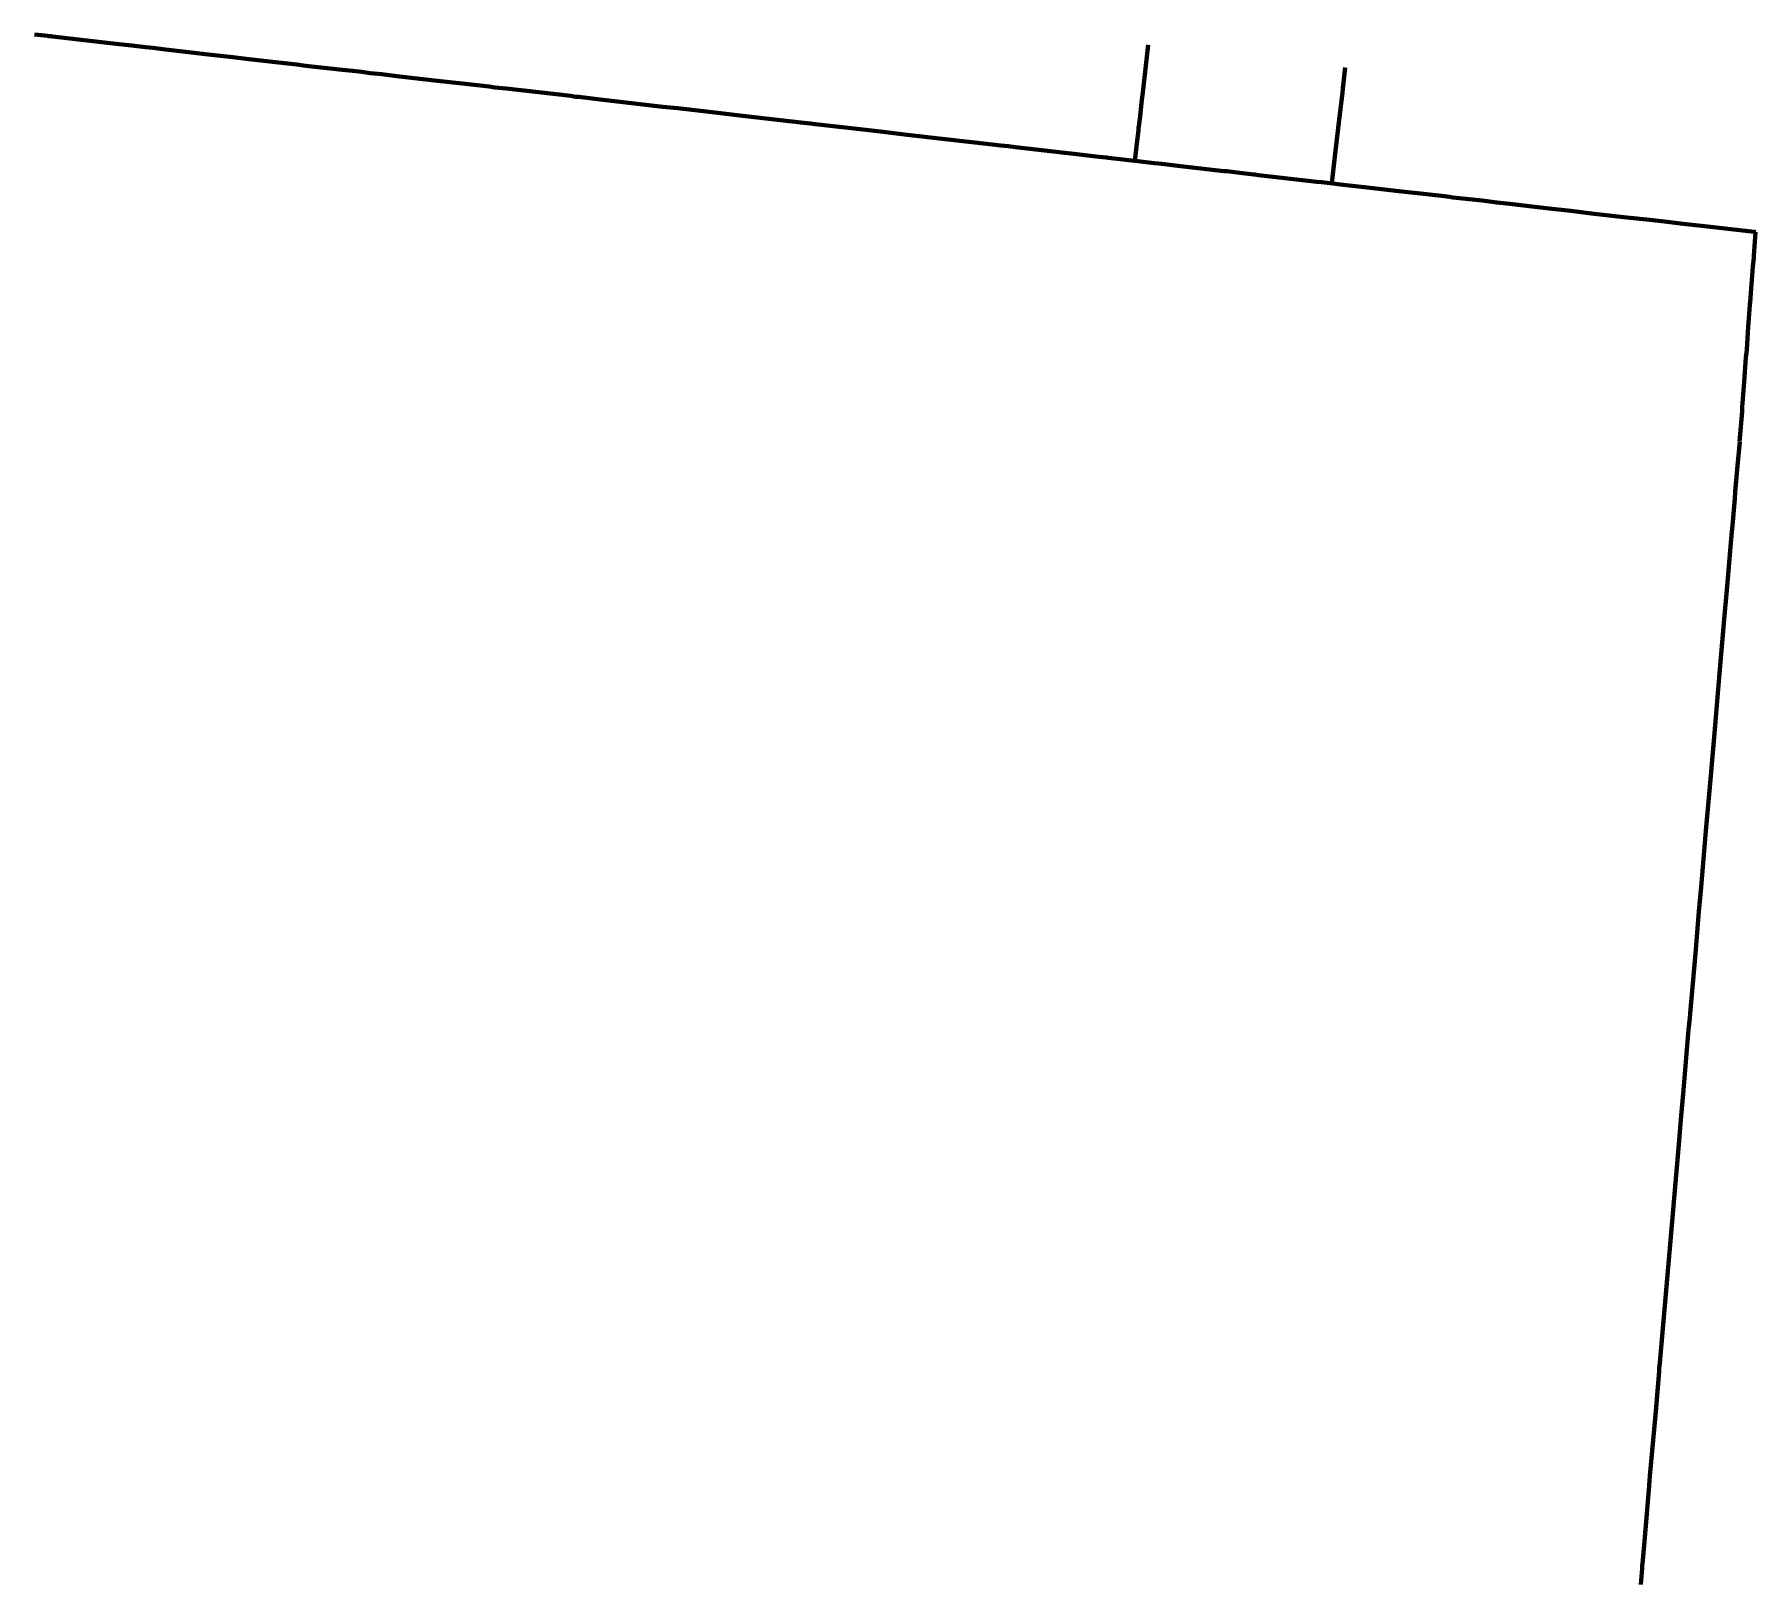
# Model space of a CAD drawing. Header units: metres. Extents: x 602525 to 604860, y 1147567 to 1148012.
# Drawn here: x 602948.7 to 603022.5, y 1147747.9 to 1147814.4 of the extents above; entities that cross this region are included whole.
import ezdxf

# ---------------------------------------------------------------- set-up
doc = ezdxf.new("R2010")
doc.units = ezdxf.units.M
doc.header["$MEASUREMENT"] = 0
doc.linetypes.add('DGN Style 5', pattern=[91.104827, 39.044926, -52.059901])
doc.layers.add('TF_K_RGN_Ledn-_2', color=3, linetype='DGN Style 5', lineweight=70)
doc.layers.add('TF_K_RGN_Ledn-_300_2', color=3, linetype='Continuous', lineweight=70)

msp = doc.modelspace()

# ---------------------------------------------------------------- linework, layer by layer
at = {"layer": 'TF_K_RGN_Ledn-_2'}
for points in [[(602996.45, 1147813.9, 38.84829), (602996.29, 1147812.49, 38.76), (602996.2, 1147811.75, 38.82), (602996.18, 1147811.55, 38.82), (602996.15, 1147811.29, 38.83), (602996.1, 1147810.83, 38.76), (602996.05, 1147810.42, 38.78), (602996.04, 1147810.34, 38.79), (602996.03, 1147810.23, 38.8), (602995.98, 1147809.78, 38.76), (602995.881123, 1147808.929478, 38.680703)], [(603004.9, 1147812.93, 38.800976), (603004.8, 1147812.03, 38.75), (603004.78, 1147811.85, 38.77), (603004.7, 1147811.16, 38.9), (603004.63, 1147810.57, 38.83), (603004.46, 1147809.11, 38.66), (603004.4, 1147808.6, 38.77), (603004.39, 1147808.48, 38.76), (603004.329556, 1147807.964725, 38.710836)]]:
    msp.add_polyline3d(points, dxfattribs=at)
at = {"layer": 'TF_K_RGN_Ledn-_300_2'}
for points in [[(602948.66, 1147814.35, 38.834144), (602948.82, 1147814.33, 38.83), (602949.22, 1147814.29, 38.84), (602949.28, 1147814.28, 38.83), (602949.38, 1147814.27, 38.83), (602949.43, 1147814.26, 38.82), (602951.91, 1147813.98, 38.84), (602952.55, 1147813.9, 38.91), (602952.84, 1147813.87, 38.92), (602953.42, 1147813.8, 38.83), (602953.74, 1147813.77, 38.85), (602954.29, 1147813.7, 38.85), (602955.51, 1147813.56, 38.93), (602955.99, 1147813.51, 38.86), (602956.64, 1147813.43, 38.78), (602957.18, 1147813.37, 38.79), (602957.86, 1147813.29, 38.85), (602958.63, 1147813.2, 38.77), (602959.01, 1147813.16, 38.79), (602959.54, 1147813.1, 38.8), (602959.92, 1147813.06, 38.8), (602960.3, 1147813.01, 38.82), (602961.74, 1147812.85, 38.81), (602962.45, 1147812.77, 38.87), (602962.71, 1147812.74, 38.89), (602963.07, 1147812.69, 38.91), (602963.57, 1147812.64, 38.84), (602963.67, 1147812.63, 38.84), (602964.33, 1147812.55, 38.83), (602965.95, 1147812.36, 38.76), (602967.01, 1147812.24, 38.74), (602968.17, 1147812.11, 38.81), (602968.42, 1147812.08, 38.82), (602968.57, 1147812.06, 38.83), (602968.9, 1147812.03, 38.82), (602971.67, 1147811.71, 38.78), (602971.88, 1147811.68, 38.79), (602972.02, 1147811.67, 38.77), (602972.93, 1147811.56, 38.76), (602975.62, 1147811.25, 38.7), (602976.25, 1147811.18, 38.69), (602977.74, 1147811.01, 38.8), (602979.04, 1147810.86, 38.72), (602981.67, 1147810.56, 38.82), (602981.96, 1147810.53, 38.82), (602982.16, 1147810.5, 38.81), (602983.58, 1147810.34, 38.71), (602984.96, 1147810.18, 38.71), (602986.11, 1147810.05, 38.77), (602987.48, 1147809.89, 38.7), (602989.01, 1147809.72, 38.8), (602990.12, 1147809.59, 38.68), (602990.44, 1147809.55, 38.68), (602990.75, 1147809.52, 38.68), (602992.87, 1147809.27, 38.67), (602993.15, 1147809.24, 38.66), (602994.21, 1147809.12, 38.74), (602994.65, 1147809.07, 38.64), (602994.67, 1147809.07, 38.64), (602994.73, 1147809.06, 38.64), (602996.01, 1147808.91, 38.68), (602996.71, 1147808.83, 38.74), (602996.89, 1147808.81, 38.78), (602997.15, 1147808.78, 38.77), (602997.83, 1147808.7, 38.66), (602999.7, 1147808.49, 38.81), (602999.82, 1147808.48, 38.79), (603000.49, 1147808.4, 38.82), (603000.98, 1147808.34, 38.81), (603001.01, 1147808.34, 38.81), (603001.02, 1147808.34, 38.81), (603001.18, 1147808.32, 38.82), (603003.69, 1147808.03, 38.69), (603003.89, 1147808.01, 38.69), (603004.39, 1147807.95, 38.71), (603004.57, 1147807.93, 38.66), (603004.95, 1147807.89, 38.67), (603005.98, 1147807.77, 38.73), (603007.21, 1147807.63, 38.73), (603007.72, 1147807.57, 38.74), (603008.01, 1147807.54, 38.73), (603009.04, 1147807.42, 38.81), (603009.38, 1147807.38, 38.7), (603009.52, 1147807.36, 38.7), (603010.78, 1147807.22, 38.77), (603011.41, 1147807.14, 38.79), (603011.97, 1147807.08, 38.8), (603013.16, 1147806.94, 38.77), (603013.91, 1147806.86, 38.7), (603014.58, 1147806.78, 38.78), (603014.69, 1147806.77, 38.78), (603015.59, 1147806.66, 38.65), (603016.98, 1147806.5, 38.66), (603017.97, 1147806.39, 38.69), (603018.35, 1147806.35, 38.66), (603018.6, 1147806.32, 38.64), (603019.4, 1147806.23, 38.56), (603020.58, 1147806.09, 38.6), (603022.08, 1147805.92, 38.76), (603022.47, 1147805.88, 38.79), (603022.511058, 1147805.874307, 38.78181)], [(603022.51, 1147805.87, 38.782089), (603022.43, 1147804.85, 38.81), (603022.43, 1147804.76, 38.81), (603022.4, 1147804.4, 38.66), (603022.37, 1147804.01, 38.67), (603022.31, 1147803.27, 38.69), (603022.3, 1147803.04, 38.77), (603022.27, 1147802.74, 38.7), (603022.2, 1147801.8, 38.76), (603022.13, 1147800.83, 38.75), (603022.12, 1147800.69, 38.74), (603022.1, 1147800.51, 38.72), (603022.02, 1147799.45, 38.7), (603021.95, 1147798.53, 38.76), (603021.94, 1147798.36, 38.76), (603021.93, 1147798.17, 38.73), (603021.84, 1147797.03, 38.65), (603021.825116, 1147796.884431, 38.631709)], [(603021.83, 1147796.88, 38.631833), (603021.8, 1147796.57, 38.6), (603021.75, 1147796, 38.56), (603021.64, 1147794.73, 37.79), (603021.64, 1147794.72, 37.79), (603021.62, 1147794.44, 37.75), (603021.52, 1147793.28, 38.46), (603021.48, 1147792.89, 38.7), (603021.48, 1147792.85, 38.72), (603021.47, 1147792.7, 38.79), (603021.44, 1147792.37, 38.86), (603021.32, 1147791.01, 39.13), (603021.26, 1147790.36, 39.28), (603021.18, 1147789.43, 39.27), (603020.95, 1147786.78, 39.26), (603020.79, 1147784.87, 39.3), (603020.59, 1147782.55, 39.34), (603020.38, 1147780.18, 39.4), (603020.17, 1147777.77, 39.4), (603020.08, 1147776.72, 39.33), (603019.93, 1147774.92, 39.27), (603019.7, 1147772.35, 39.12), (603019.69, 1147772.15, 39.11), (603019.64, 1147771.66, 39.17), (603019.42, 1147769.06, 39.3), (603019.31, 1147767.8, 39.38), (603019.23, 1147766.91, 39.46), (603019.07, 1147765.09, 39.5), (603018.79, 1147761.79, 39.5), (603018.41, 1147757.37, 39.58), (603018.38, 1147757.12, 39.58), (603018.37, 1147757, 39.59), (603018.21, 1147755.12, 39.64), (603017.98, 1147752.52, 39.71), (603017.95, 1147752.11, 39.63), (603017.84, 1147750.89, 39.47), (603017.73, 1147749.54, 39.38), (603017.66, 1147748.74, 39.02), (603017.65, 1147748.68, 38.99), (603017.64, 1147748.54, 38.92), (603017.583442, 1147747.853979, 38.546123)]]:
    msp.add_polyline3d(points, dxfattribs=at)

doc.saveas('drawing.dxf')
